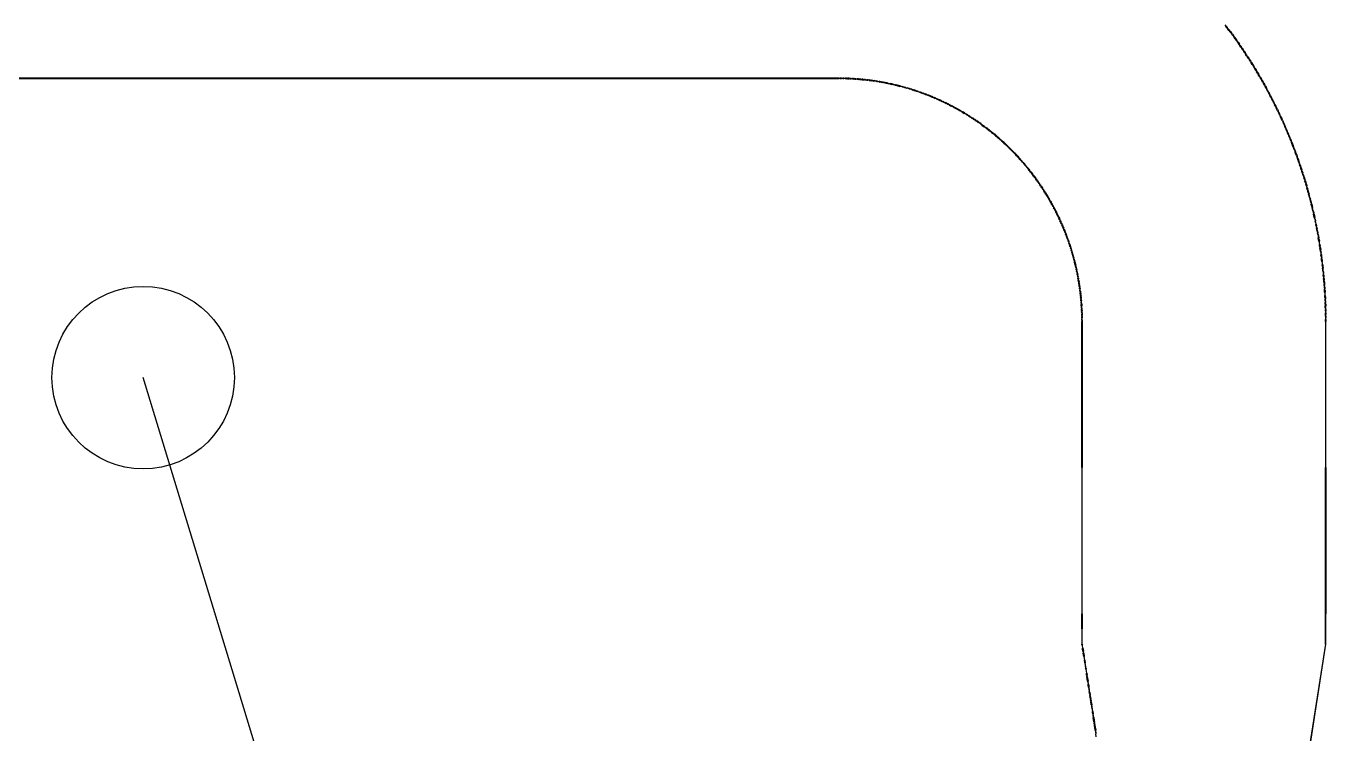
# Model space of a CAD drawing. Header units: metres. Extents: x 0.2 to 42.3, y 0.9 to 39.
# Drawn here: x 37.694 to 39.832, y 7.29 to 8.455 of the extents above; entities that cross this region are included whole.
import ezdxf

# ---------------------------------------------------------------- set-up
doc = ezdxf.new("R2010")
doc.units = ezdxf.units.M
for name, color, linetype in [('BSA_BRANCH_AXIS', 5, 'Continuous'), ('BSA_MATERIAL_SECTION', 7, 'Continuous'), ('BSA_TERMINAL_CENTRE', 3, 'Continuous')]:
    doc.layers.add(name, color=color, linetype=linetype)

msp = doc.modelspace()

# ---------------------------------------------------------------- linework, layer by layer
at = {"layer": 'BSA_BRANCH_AXIS'}
msp.add_lwpolyline([(39.0498, 5.2926), (38.8998, 5.2926, -0.330046), (38.6082, 5.5086), (37.9759, 7.5848), (37.8871, 7.8764)], format="xyb", dxfattribs=at)
at = {"layer": 'BSA_MATERIAL_SECTION'}
for p, q in [((39.666, 8.4563), (39.6677, 8.454)), ((39.6694, 8.4518), (39.6677, 8.454)), ((39.6684, 8.4545), (39.6701, 8.4523)), ((39.6694, 8.4518), (39.6711, 8.4496)), ((39.6718, 8.45), (39.6701, 8.4523)), ((39.6728, 8.4473), (39.6711, 8.4496)), ((39.6718, 8.45), (39.6735, 8.4478)), ((39.6728, 8.4473), (39.6745, 8.445)), ((39.6752, 8.4455), (39.6735, 8.4478)), ((39.6752, 8.4455), (39.6768, 8.4432)), ((39.6762, 8.4428), (39.6745, 8.445)), ((39.6762, 8.4428), (39.6778, 8.4405)), ((39.6785, 8.441), (39.6768, 8.4432)), ((39.6795, 8.4382), (39.6778, 8.4405)), ((39.6785, 8.441), (39.6802, 8.4387)), ((39.6795, 8.4382), (39.6812, 8.4359)), ((39.6818, 8.4364), (39.6802, 8.4387)), ((39.6828, 8.4336), (39.6812, 8.4359)), ((39.6818, 8.4364), (39.6834, 8.4341)), ((39.6828, 8.4336), (39.6844, 8.4313)), ((39.6834, 8.4341), (39.6851, 8.4318)), ((39.6861, 8.429), (39.6844, 8.4313)), ((39.6867, 8.4295), (39.6851, 8.4318)), ((39.6877, 8.4267), (39.6861, 8.429)), ((39.6883, 8.4272), (39.6867, 8.4295)), ((39.6877, 8.4267), (39.6893, 8.4244)), ((39.6883, 8.4272), (39.6899, 8.4249)), ((39.6893, 8.4244), (39.6909, 8.4221)), ((39.6915, 8.4226), (39.6899, 8.4249)), ((39.6925, 8.4198), (39.6909, 8.4221)), ((39.6915, 8.4226), (39.6931, 8.4202)), ((39.6925, 8.4198), (39.6941, 8.4175)), ((39.6947, 8.4179), (39.6931, 8.4202)), ((39.6956, 8.4151), (39.6941, 8.4175)), ((39.6947, 8.4179), (39.6963, 8.4156)), ((39.6956, 8.4151), (39.6972, 8.4128)), ((39.6979, 8.4132), (39.6963, 8.4156)), ((39.6988, 8.4104), (39.6972, 8.4128)), ((39.6979, 8.4132), (39.6994, 8.4109)), ((39.6988, 8.4104), (39.7003, 8.4081)), ((39.701, 8.4085), (39.6994, 8.4109)), ((39.7019, 8.4057), (39.7003, 8.4081)), ((39.701, 8.4085), (39.7025, 8.4062)), ((39.7019, 8.4057), (39.7034, 8.4034)), ((39.7041, 8.4038), (39.7025, 8.4062)), ((39.7049, 8.401), (39.7034, 8.4034)), ((39.7041, 8.4038), (39.7056, 8.4014)), ((39.7049, 8.401), (39.7064, 8.3986)), ((39.7071, 8.399), (39.7056, 8.4014)), ((39.7079, 8.3962), (39.7064, 8.3986)), ((39.7071, 8.399), (39.7086, 8.3967)), ((39.7079, 8.3962), (39.7094, 8.3938)), ((39.7101, 8.3943), (39.7086, 8.3967)), ((39.7109, 8.3915), (39.7094, 8.3938)), ((39.7101, 8.3943), (39.7116, 8.3919)), ((39.7109, 8.3915), (39.7124, 8.3891)), ((39.7116, 8.3919), (39.7131, 8.3895)), ((39.7139, 8.3867), (39.7124, 8.3891)), ((39.7146, 8.3871), (39.7131, 8.3895)), ((39.7139, 8.3867), (39.7154, 8.3843)), ((39.716, 8.3847), (39.7146, 8.3871)), ((39.7168, 8.3818), (39.7154, 8.3843)), ((39.716, 8.3847), (39.7175, 8.3823)), ((39.7168, 8.3818), (39.7183, 8.3794)), ((39.719, 8.3798), (39.7175, 8.3823)), ((39.0316, 8.3689), (36.2699, 8.3689)), ((36.2699, 8.3681), (39.0316, 8.3681)), ((39.0316, 8.3689), (39.0336, 8.3689)), ((39.0316, 8.3689), (39.0316, 8.3685)), ((39.0316, 8.3689), (39.0316, 8.3685)), ((39.0316, 8.3681), (39.0316, 8.3685)), ((39.0316, 8.3681), (39.0316, 8.3685)), ((39.0336, 8.3681), (39.0316, 8.3681)), ((39.0356, 8.3689), (39.0336, 8.3689)), ((39.0336, 8.3681), (39.0356, 8.3681)), ((39.0356, 8.3689), (39.0376, 8.3689)), ((39.0376, 8.3681), (39.0356, 8.3681)), ((39.0396, 8.3688), (39.0376, 8.3689)), ((39.0376, 8.3681), (39.0396, 8.368)), ((39.0396, 8.3688), (39.0416, 8.3688)), ((39.0416, 8.368), (39.0396, 8.368)), ((39.0436, 8.3687), (39.0416, 8.3688)), ((39.0416, 8.368), (39.0435, 8.3679)), ((39.0455, 8.3679), (39.0435, 8.3679)), ((39.0436, 8.3687), (39.0455, 8.3687)), ((39.0475, 8.3686), (39.0455, 8.3687)), ((39.0455, 8.3679), (39.0475, 8.3678)), ((39.0475, 8.3686), (39.0495, 8.3685)), ((39.0495, 8.3677), (39.0475, 8.3678)), ((39.0515, 8.3684), (39.0495, 8.3685)), ((39.0495, 8.3677), (39.0515, 8.3676)), ((39.0515, 8.3684), (39.0535, 8.3683)), ((39.0535, 8.3675), (39.0515, 8.3676)), ((39.0555, 8.3682), (39.0535, 8.3683)), ((39.0535, 8.3675), (39.0554, 8.3674)), ((39.0574, 8.3673), (39.0554, 8.3674)), ((39.0555, 8.3682), (39.0575, 8.3681)), ((39.0574, 8.3673), (39.0594, 8.3671)), ((39.0594, 8.3679), (39.0575, 8.3681)), ((39.0594, 8.3679), (39.0614, 8.3678)), ((39.0614, 8.367), (39.0594, 8.3671)), ((39.0634, 8.3676), (39.0614, 8.3678)), ((39.0614, 8.367), (39.0634, 8.3668)), ((39.0634, 8.3676), (39.0654, 8.3675)), ((39.0653, 8.3667), (39.0634, 8.3668)), ((39.0653, 8.3667), (39.0673, 8.3665)), ((39.0674, 8.3673), (39.0654, 8.3675)), ((39.0693, 8.3663), (39.0673, 8.3665)), ((39.0674, 8.3673), (39.0694, 8.3671)), ((39.0693, 8.3663), (39.0713, 8.3661)), ((39.0713, 8.3669), (39.0694, 8.3671)), ((39.0713, 8.3669), (39.0733, 8.3667)), ((39.0713, 8.3661), (39.0732, 8.3659)), ((39.0752, 8.3657), (39.0732, 8.3659)), ((39.0753, 8.3665), (39.0733, 8.3667)), ((39.0772, 8.3655), (39.0752, 8.3657)), ((39.0753, 8.3665), (39.0773, 8.3663)), ((39.0772, 8.3655), (39.0791, 8.3653)), ((39.0792, 8.3661), (39.0773, 8.3663)), ((39.0811, 8.365), (39.0791, 8.3653)), ((39.0792, 8.3661), (39.0812, 8.3658)), ((39.0811, 8.365), (39.0831, 8.3648)), ((39.0832, 8.3656), (39.0812, 8.3658)), ((39.0831, 8.3648), (39.0851, 8.3645)), ((39.0832, 8.3656), (39.0852, 8.3653)), ((39.087, 8.3642), (39.0851, 8.3645)), ((39.0871, 8.365), (39.0852, 8.3653)), ((39.087, 8.3642), (39.089, 8.364)), ((39.0871, 8.365), (39.0891, 8.3648)), ((39.0909, 8.3637), (39.089, 8.364)), ((39.0911, 8.3645), (39.0891, 8.3648)), ((39.0929, 8.3634), (39.0909, 8.3637)), ((39.0911, 8.3645), (39.093, 8.3642)), ((39.0929, 8.3634), (39.0949, 8.3631)), ((39.095, 8.3639), (39.093, 8.3642)), ((39.0968, 8.3627), (39.0949, 8.3631)), ((39.095, 8.3639), (39.097, 8.3635)), ((39.0968, 8.3627), (39.0988, 8.3624)), ((39.0989, 8.3632), (39.097, 8.3635)), ((39.1007, 8.3621), (39.0988, 8.3624)), ((39.1009, 8.3629), (39.0989, 8.3632)), ((39.1007, 8.3621), (39.1027, 8.3617)), ((39.1009, 8.3629), (39.1028, 8.3625)), ((39.1046, 8.3614), (39.1027, 8.3617)), ((39.1028, 8.3625), (39.1048, 8.3622)), ((39.1046, 8.3614), (39.1066, 8.361)), ((39.1067, 8.3618), (39.1048, 8.3622)), ((39.1085, 8.3606), (39.1066, 8.361)), ((39.1067, 8.3618), (39.1087, 8.3614)), ((39.1085, 8.3606), (39.1105, 8.3602)), ((39.1106, 8.361), (39.1087, 8.3614)), ((39.1124, 8.3598), (39.1105, 8.3602)), ((39.1126, 8.3606), (39.1106, 8.361)), ((39.1126, 8.3606), (39.1145, 8.3602)), ((39.1145, 8.3602), (39.1165, 8.3598)), ((39.7197, 8.377), (39.7183, 8.3794)), ((39.719, 8.3798), (39.7204, 8.3774)), ((39.7197, 8.377), (39.7211, 8.3746)), ((39.7204, 8.3774), (39.7218, 8.375)), ((39.7226, 8.3722), (39.7211, 8.3746)), ((39.7233, 8.3726), (39.7218, 8.375)), ((39.7226, 8.3722), (39.724, 8.3697)), ((39.7247, 8.3701), (39.7233, 8.3726)), ((39.7254, 8.3673), (39.724, 8.3697)), ((39.7247, 8.3701), (39.7261, 8.3677)), ((39.7254, 8.3673), (39.7268, 8.3648)), ((39.7275, 8.3652), (39.7261, 8.3677)), ((39.7282, 8.3624), (39.7268, 8.3648)), ((39.7275, 8.3652), (39.7289, 8.3628)), ((39.7282, 8.3624), (39.7296, 8.3599)), ((39.7303, 8.3603), (39.7289, 8.3628)), ((39.7309, 8.3575), (39.7296, 8.3599)), ((39.7303, 8.3603), (39.7316, 8.3579)), ((39.1124, 8.3598), (39.1144, 8.3594)), ((39.1163, 8.359), (39.1144, 8.3594)), ((39.1163, 8.359), (39.1183, 8.3586)), ((39.1184, 8.3594), (39.1165, 8.3598)), ((39.1202, 8.3582), (39.1183, 8.3586)), ((39.1204, 8.3589), (39.1184, 8.3594)), ((39.1202, 8.3582), (39.1221, 8.3577)), ((39.1204, 8.3589), (39.1223, 8.3585)), ((39.1241, 8.3573), (39.1221, 8.3577)), ((39.1223, 8.3585), (39.1242, 8.358)), ((39.1241, 8.3573), (39.126, 8.3568)), ((39.1262, 8.3576), (39.1242, 8.358)), ((39.1279, 8.3563), (39.126, 8.3568)), ((39.1262, 8.3576), (39.1281, 8.3571)), ((39.1279, 8.3563), (39.1298, 8.3558)), ((39.13, 8.3566), (39.1281, 8.3571)), ((39.1298, 8.3558), (39.1318, 8.3553)), ((39.132, 8.3561), (39.13, 8.3566)), ((39.1337, 8.3548), (39.1318, 8.3553)), ((39.132, 8.3561), (39.1339, 8.3556)), ((39.1356, 8.3543), (39.1337, 8.3548)), ((39.1339, 8.3556), (39.1358, 8.3551)), ((39.1356, 8.3543), (39.1375, 8.3538)), ((39.1377, 8.3546), (39.1358, 8.3551)), ((39.1394, 8.3533), (39.1375, 8.3538)), ((39.1377, 8.3546), (39.1396, 8.354)), ((39.1394, 8.3533), (39.1413, 8.3527)), ((39.1415, 8.3535), (39.1396, 8.354)), ((39.1413, 8.3527), (39.1432, 8.3522)), ((39.1415, 8.3535), (39.1435, 8.353)), ((39.1451, 8.3516), (39.1432, 8.3522)), ((39.1454, 8.3524), (39.1435, 8.353)), ((39.147, 8.3511), (39.1451, 8.3516)), ((39.1473, 8.3518), (39.1454, 8.3524)), ((39.147, 8.3511), (39.1489, 8.3505)), ((39.1473, 8.3518), (39.1492, 8.3512)), ((39.1508, 8.3499), (39.1489, 8.3505)), ((39.1511, 8.3507), (39.1492, 8.3512)), ((39.1508, 8.3499), (39.1527, 8.3493)), ((39.1511, 8.3507), (39.153, 8.3501)), ((39.1546, 8.3487), (39.1527, 8.3493)), ((39.153, 8.3501), (39.1549, 8.3494)), ((39.1546, 8.3487), (39.1565, 8.3481)), ((39.1568, 8.3488), (39.1549, 8.3494)), ((39.1584, 8.3474), (39.1565, 8.3481)), ((39.1568, 8.3488), (39.1586, 8.3482)), ((39.1584, 8.3474), (39.1603, 8.3468)), ((39.1605, 8.3476), (39.1586, 8.3482)), ((39.1621, 8.3462), (39.1603, 8.3468)), ((39.1624, 8.3469), (39.1605, 8.3476)), ((39.1621, 8.3462), (39.164, 8.3455)), ((39.1624, 8.3469), (39.1643, 8.3463)), ((39.1659, 8.3448), (39.164, 8.3455)), ((39.1643, 8.3463), (39.1662, 8.3456)), ((39.1659, 8.3448), (39.1678, 8.3442)), ((39.168, 8.3449), (39.1662, 8.3456)), ((39.1696, 8.3435), (39.1678, 8.3442)), ((39.168, 8.3449), (39.1699, 8.3442)), ((39.1696, 8.3435), (39.1715, 8.3428)), ((39.1718, 8.3436), (39.1699, 8.3442)), ((39.1733, 8.3421), (39.1715, 8.3428)), ((39.1718, 8.3436), (39.1736, 8.3429)), ((39.1733, 8.3421), (39.1752, 8.3414)), ((39.1755, 8.3421), (39.1736, 8.3429)), ((39.177, 8.3407), (39.1752, 8.3414)), ((39.1755, 8.3421), (39.1773, 8.3414)), ((39.177, 8.3407), (39.1789, 8.34)), ((39.1792, 8.3407), (39.1773, 8.3414)), ((39.1807, 8.3392), (39.1789, 8.34)), ((39.1792, 8.3407), (39.181, 8.34)), ((39.1807, 8.3392), (39.1826, 8.3385)), ((39.1829, 8.3392), (39.181, 8.34)), ((39.1829, 8.3392), (39.1847, 8.3385)), ((39.7309, 8.3575), (39.7323, 8.355)), ((39.733, 8.3554), (39.7316, 8.3579)), ((39.7337, 8.3525), (39.7323, 8.355)), ((39.733, 8.3554), (39.7344, 8.3529)), ((39.7337, 8.3525), (39.735, 8.3501)), ((39.7357, 8.3504), (39.7344, 8.3529)), ((39.7363, 8.3476), (39.735, 8.3501)), ((39.7357, 8.3504), (39.737, 8.348)), ((39.7363, 8.3476), (39.7377, 8.3451)), ((39.7384, 8.3455), (39.737, 8.348)), ((39.739, 8.3426), (39.7377, 8.3451)), ((39.7384, 8.3455), (39.7397, 8.343)), ((39.739, 8.3426), (39.7403, 8.3401)), ((39.741, 8.3405), (39.7397, 8.343)), ((39.7416, 8.3376), (39.7403, 8.3401)), ((39.741, 8.3405), (39.7423, 8.338)), ((39.1844, 8.3377), (39.1826, 8.3385)), ((39.1844, 8.3377), (39.1862, 8.337)), ((39.1865, 8.3377), (39.1847, 8.3385)), ((39.1881, 8.3362), (39.1862, 8.337)), ((39.1865, 8.3377), (39.1884, 8.3369)), ((39.1881, 8.3362), (39.1899, 8.3354)), ((39.1902, 8.3361), (39.1884, 8.3369)), ((39.1917, 8.3346), (39.1899, 8.3354)), ((39.1902, 8.3361), (39.192, 8.3353)), ((39.1917, 8.3346), (39.1935, 8.3338)), ((39.1938, 8.3345), (39.192, 8.3353)), ((39.1953, 8.333), (39.1935, 8.3338)), ((39.1938, 8.3345), (39.1957, 8.3337)), ((39.1953, 8.333), (39.1971, 8.3322)), ((39.1975, 8.3329), (39.1957, 8.3337)), ((39.1989, 8.3313), (39.1971, 8.3322)), ((39.1993, 8.3321), (39.1975, 8.3329)), ((39.1989, 8.3313), (39.2007, 8.3305)), ((39.1993, 8.3321), (39.2011, 8.3312)), ((39.2025, 8.3297), (39.2007, 8.3305)), ((39.2011, 8.3312), (39.2029, 8.3304)), ((39.2025, 8.3297), (39.2043, 8.3288)), ((39.2047, 8.3295), (39.2029, 8.3304)), ((39.2061, 8.328), (39.2043, 8.3288)), ((39.2047, 8.3295), (39.2065, 8.3287)), ((39.2061, 8.328), (39.2079, 8.3271)), ((39.2083, 8.3278), (39.2065, 8.3287)), ((39.2097, 8.3262), (39.2079, 8.3271)), ((39.2083, 8.3278), (39.21, 8.3269)), ((39.2097, 8.3262), (39.2115, 8.3253)), ((39.2118, 8.326), (39.21, 8.3269)), ((39.2132, 8.3244), (39.2115, 8.3253)), ((39.2136, 8.3251), (39.2118, 8.326)), ((39.2132, 8.3244), (39.215, 8.3235)), ((39.2136, 8.3251), (39.2154, 8.3242)), ((39.215, 8.3235), (39.2167, 8.3226)), ((39.2154, 8.3242), (39.2171, 8.3233)), ((39.2185, 8.3217), (39.2167, 8.3226)), ((39.2189, 8.3224), (39.2171, 8.3233)), ((39.2203, 8.3207), (39.2185, 8.3217)), ((39.2206, 8.3214), (39.2189, 8.3224)), ((39.2203, 8.3207), (39.222, 8.3198)), ((39.2206, 8.3214), (39.2224, 8.3205)), ((39.222, 8.3198), (39.2237, 8.3188)), ((39.2224, 8.3205), (39.2241, 8.3195)), ((39.2255, 8.3179), (39.2237, 8.3188)), ((39.2259, 8.3186), (39.2241, 8.3195)), ((39.2272, 8.3169), (39.2255, 8.3179)), ((39.2276, 8.3176), (39.2259, 8.3186)), ((39.2276, 8.3176), (39.2293, 8.3166)), ((39.7416, 8.3376), (39.7429, 8.3351)), ((39.7423, 8.338), (39.7436, 8.3355)), ((39.7442, 8.3326), (39.7429, 8.3351)), ((39.7449, 8.333), (39.7436, 8.3355)), ((39.7442, 8.3326), (39.7455, 8.3301)), ((39.7462, 8.3304), (39.7449, 8.333)), ((39.7467, 8.3276), (39.7455, 8.3301)), ((39.7462, 8.3304), (39.7474, 8.3279)), ((39.7467, 8.3276), (39.748, 8.325)), ((39.7487, 8.3254), (39.7474, 8.3279)), ((39.7492, 8.3225), (39.748, 8.325)), ((39.7487, 8.3254), (39.75, 8.3229)), ((39.7492, 8.3225), (39.7505, 8.32)), ((39.75, 8.3229), (39.7512, 8.3203)), ((39.7517, 8.3175), (39.7505, 8.32)), ((39.7524, 8.3178), (39.7512, 8.3203)), ((39.7529, 8.3149), (39.7517, 8.3175)), ((39.7524, 8.3178), (39.7536, 8.3153)), ((39.2272, 8.3169), (39.2289, 8.3159)), ((39.2289, 8.3159), (39.2307, 8.3149)), ((39.2311, 8.3156), (39.2293, 8.3166)), ((39.2324, 8.314), (39.2307, 8.3149)), ((39.2311, 8.3156), (39.2328, 8.3147)), ((39.2341, 8.313), (39.2324, 8.314)), ((39.2328, 8.3147), (39.2345, 8.3136)), ((39.2341, 8.313), (39.2358, 8.3119)), ((39.2362, 8.3126), (39.2345, 8.3136)), ((39.2358, 8.3119), (39.2375, 8.3109)), ((39.2379, 8.3116), (39.2362, 8.3126)), ((39.2392, 8.3099), (39.2375, 8.3109)), ((39.2379, 8.3116), (39.2396, 8.3106)), ((39.2409, 8.3089), (39.2392, 8.3099)), ((39.2396, 8.3106), (39.2413, 8.3095)), ((39.2409, 8.3089), (39.2426, 8.3078)), ((39.243, 8.3085), (39.2413, 8.3095)), ((39.2443, 8.3068), (39.2426, 8.3078)), ((39.243, 8.3085), (39.2447, 8.3074)), ((39.2443, 8.3068), (39.2459, 8.3057)), ((39.2464, 8.3064), (39.2447, 8.3074)), ((39.2459, 8.3057), (39.2476, 8.3046)), ((39.248, 8.3053), (39.2464, 8.3064)), ((39.2493, 8.3036), (39.2476, 8.3046)), ((39.248, 8.3053), (39.2497, 8.3042)), ((39.2493, 8.3036), (39.2509, 8.3025)), ((39.2497, 8.3042), (39.2514, 8.3031)), ((39.2526, 8.3014), (39.2509, 8.3025)), ((39.253, 8.302), (39.2514, 8.3031)), ((39.2526, 8.3014), (39.2542, 8.3003)), ((39.253, 8.302), (39.2547, 8.3009)), ((39.2559, 8.2992), (39.2542, 8.3003)), ((39.2563, 8.2998), (39.2547, 8.3009)), ((39.2559, 8.2992), (39.2575, 8.298)), ((39.2563, 8.2998), (39.258, 8.2987)), ((39.2592, 8.2969), (39.2575, 8.298)), ((39.2596, 8.2976), (39.258, 8.2987)), ((39.2592, 8.2969), (39.2608, 8.2958)), ((39.2612, 8.2964), (39.2596, 8.2976)), ((39.2624, 8.2946), (39.2608, 8.2958)), ((39.2612, 8.2964), (39.2629, 8.2953)), ((39.7529, 8.3149), (39.7541, 8.3124)), ((39.7549, 8.3127), (39.7536, 8.3153)), ((39.7541, 8.3124), (39.7553, 8.3098)), ((39.7549, 8.3127), (39.7561, 8.3102)), ((39.7565, 8.3073), (39.7553, 8.3098)), ((39.7573, 8.3076), (39.7561, 8.3102)), ((39.7565, 8.3073), (39.7577, 8.3047)), ((39.7585, 8.3051), (39.7573, 8.3076)), ((39.7589, 8.3022), (39.7577, 8.3047)), ((39.7585, 8.3051), (39.7596, 8.3025)), ((39.7601, 8.2996), (39.7589, 8.3022)), ((39.7608, 8.2999), (39.7596, 8.3025)), ((39.7601, 8.2996), (39.7612, 8.297)), ((39.7608, 8.2999), (39.762, 8.2974)), ((39.7612, 8.297), (39.7624, 8.2945)), ((39.7631, 8.2948), (39.762, 8.2974)), ((39.264, 8.2935), (39.2624, 8.2946)), ((39.2645, 8.2941), (39.2629, 8.2953)), ((39.264, 8.2935), (39.2656, 8.2923)), ((39.2645, 8.2941), (39.2661, 8.293)), ((39.2672, 8.2912), (39.2656, 8.2923)), ((39.2661, 8.293), (39.2677, 8.2918)), ((39.2672, 8.2912), (39.2688, 8.29)), ((39.2693, 8.2906), (39.2677, 8.2918)), ((39.2688, 8.29), (39.2704, 8.2888)), ((39.2709, 8.2894), (39.2693, 8.2906)), ((39.272, 8.2876), (39.2704, 8.2888)), ((39.2709, 8.2894), (39.2725, 8.2883)), ((39.2736, 8.2864), (39.272, 8.2876)), ((39.2725, 8.2883), (39.2741, 8.287)), ((39.2736, 8.2864), (39.2752, 8.2852)), ((39.2757, 8.2858), (39.2741, 8.287)), ((39.2767, 8.284), (39.2752, 8.2852)), ((39.2757, 8.2858), (39.2772, 8.2846)), ((39.2767, 8.284), (39.2783, 8.2828)), ((39.2788, 8.2834), (39.2772, 8.2846)), ((39.2783, 8.2828), (39.2799, 8.2815)), ((39.2788, 8.2834), (39.2804, 8.2822)), ((39.2814, 8.2803), (39.2799, 8.2815)), ((39.2819, 8.2809), (39.2804, 8.2822)), ((39.283, 8.2791), (39.2814, 8.2803)), ((39.2819, 8.2809), (39.2835, 8.2797)), ((39.283, 8.2791), (39.2845, 8.2778)), ((39.285, 8.2784), (39.2835, 8.2797)), ((39.286, 8.2765), (39.2845, 8.2778)), ((39.285, 8.2784), (39.2865, 8.2772)), ((39.286, 8.2765), (39.2876, 8.2753)), ((39.2881, 8.2759), (39.2865, 8.2772)), ((39.2891, 8.274), (39.2876, 8.2753)), ((39.2881, 8.2759), (39.2896, 8.2746)), ((39.2911, 8.2733), (39.2896, 8.2746)), ((39.7635, 8.2919), (39.7624, 8.2945)), ((39.7631, 8.2948), (39.7643, 8.2922)), ((39.7635, 8.2919), (39.7647, 8.2893)), ((39.7643, 8.2922), (39.7654, 8.2896)), ((39.7658, 8.2867), (39.7647, 8.2893)), ((39.7665, 8.287), (39.7654, 8.2896)), ((39.7658, 8.2867), (39.7669, 8.2841)), ((39.7676, 8.2845), (39.7665, 8.287)), ((39.768, 8.2815), (39.7669, 8.2841)), ((39.7676, 8.2845), (39.7687, 8.2819)), ((39.768, 8.2815), (39.7691, 8.279)), ((39.7698, 8.2793), (39.7687, 8.2819)), ((39.7702, 8.2764), (39.7691, 8.279)), ((39.7698, 8.2793), (39.7709, 8.2767)), ((39.7702, 8.2764), (39.7713, 8.2737)), ((39.772, 8.2741), (39.7709, 8.2767)), ((39.2891, 8.274), (39.2906, 8.2727)), ((39.2921, 8.2714), (39.2906, 8.2727)), ((39.2911, 8.2733), (39.2926, 8.272)), ((39.2921, 8.2714), (39.2936, 8.2701)), ((39.2941, 8.2707), (39.2926, 8.272)), ((39.2936, 8.2701), (39.2951, 8.2688)), ((39.2941, 8.2707), (39.2956, 8.2694)), ((39.2966, 8.2675), (39.2951, 8.2688)), ((39.2971, 8.2681), (39.2956, 8.2694)), ((39.2981, 8.2662), (39.2966, 8.2675)), ((39.2971, 8.2681), (39.2986, 8.2668)), ((39.2981, 8.2662), (39.2995, 8.2649)), ((39.3001, 8.2655), (39.2986, 8.2668)), ((39.301, 8.2635), (39.2995, 8.2649)), ((39.3001, 8.2655), (39.3015, 8.2641)), ((39.301, 8.2635), (39.3025, 8.2622)), ((39.303, 8.2628), (39.3015, 8.2641)), ((39.3039, 8.2608), (39.3025, 8.2622)), ((39.303, 8.2628), (39.3045, 8.2614)), ((39.3039, 8.2608), (39.3054, 8.2595)), ((39.3059, 8.2601), (39.3045, 8.2614)), ((39.3068, 8.2581), (39.3054, 8.2595)), ((39.3059, 8.2601), (39.3074, 8.2587)), ((39.3068, 8.2581), (39.3082, 8.2567)), ((39.3088, 8.2573), (39.3074, 8.2587)), ((39.3082, 8.2567), (39.3097, 8.2554)), ((39.3088, 8.2573), (39.3102, 8.2559)), ((39.3111, 8.254), (39.3097, 8.2554)), ((39.3117, 8.2545), (39.3102, 8.2559)), ((39.3125, 8.2526), (39.3111, 8.254)), ((39.3117, 8.2545), (39.3131, 8.2531)), ((39.3145, 8.2517), (39.3131, 8.2531)), ((39.7723, 8.2711), (39.7713, 8.2737)), ((39.772, 8.2741), (39.7731, 8.2714)), ((39.7723, 8.2711), (39.7734, 8.2685)), ((39.7741, 8.2688), (39.7731, 8.2714)), ((39.7745, 8.2659), (39.7734, 8.2685)), ((39.7741, 8.2688), (39.7752, 8.2662)), ((39.7745, 8.2659), (39.7755, 8.2633)), ((39.7762, 8.2636), (39.7752, 8.2662)), ((39.7765, 8.2607), (39.7755, 8.2633)), ((39.7762, 8.2636), (39.7773, 8.261)), ((39.7765, 8.2607), (39.7775, 8.2581)), ((39.7773, 8.261), (39.7783, 8.2583)), ((39.7786, 8.2554), (39.7775, 8.2581)), ((39.7793, 8.2557), (39.7783, 8.2583)), ((39.7786, 8.2554), (39.7796, 8.2528)), ((39.7803, 8.2531), (39.7793, 8.2557)), ((39.7803, 8.2531), (39.7813, 8.2504)), ((39.3125, 8.2526), (39.3139, 8.2512)), ((39.3139, 8.2512), (39.3153, 8.2498)), ((39.3145, 8.2517), (39.3159, 8.2503)), ((39.3167, 8.2484), (39.3153, 8.2498)), ((39.3173, 8.2489), (39.3159, 8.2503)), ((39.3181, 8.2469), (39.3167, 8.2484)), ((39.3173, 8.2489), (39.3187, 8.2475)), ((39.3181, 8.2469), (39.3195, 8.2455)), ((39.32, 8.2461), (39.3187, 8.2475)), ((39.3208, 8.2441), (39.3195, 8.2455)), ((39.32, 8.2461), (39.3214, 8.2446)), ((39.3208, 8.2441), (39.3222, 8.2426)), ((39.3228, 8.2432), (39.3214, 8.2446)), ((39.3236, 8.2412), (39.3222, 8.2426)), ((39.3228, 8.2432), (39.3241, 8.2417)), ((39.3236, 8.2412), (39.3249, 8.2397)), ((39.3255, 8.2403), (39.3241, 8.2417)), ((39.3262, 8.2383), (39.3249, 8.2397)), ((39.3255, 8.2403), (39.3268, 8.2388)), ((39.3262, 8.2383), (39.3276, 8.2368)), ((39.3282, 8.2373), (39.3268, 8.2388)), ((39.3289, 8.2353), (39.3276, 8.2368)), ((39.3282, 8.2373), (39.3295, 8.2359)), ((39.3289, 8.2353), (39.3302, 8.2339)), ((39.3308, 8.2344), (39.3295, 8.2359)), ((39.3315, 8.2324), (39.3302, 8.2339)), ((39.3308, 8.2344), (39.3321, 8.2329)), ((39.3315, 8.2324), (39.3329, 8.2309)), ((39.3335, 8.2314), (39.3321, 8.2329)), ((39.7806, 8.2502), (39.7796, 8.2528)), ((39.7806, 8.2502), (39.7815, 8.2475)), ((39.7813, 8.2504), (39.7823, 8.2478)), ((39.7825, 8.2449), (39.7815, 8.2475)), ((39.7833, 8.2452), (39.7823, 8.2478)), ((39.7835, 8.2422), (39.7825, 8.2449)), ((39.7842, 8.2425), (39.7833, 8.2452)), ((39.7835, 8.2422), (39.7845, 8.2396)), ((39.7842, 8.2425), (39.7852, 8.2398)), ((39.7845, 8.2396), (39.7854, 8.2369)), ((39.7862, 8.2372), (39.7852, 8.2398)), ((39.7863, 8.2343), (39.7854, 8.2369)), ((39.7862, 8.2372), (39.7871, 8.2345)), ((39.7863, 8.2343), (39.7873, 8.2316)), ((39.7871, 8.2345), (39.788, 8.2319)), ((39.7882, 8.2289), (39.7873, 8.2316)), ((39.7889, 8.2292), (39.788, 8.2319)), ((39.3342, 8.2294), (39.3329, 8.2309)), ((39.3335, 8.2314), (39.3348, 8.2299)), ((39.3342, 8.2294), (39.3354, 8.2279)), ((39.3361, 8.2284), (39.3348, 8.2299)), ((39.3354, 8.2279), (39.3367, 8.2263)), ((39.3361, 8.2284), (39.3373, 8.2269)), ((39.338, 8.2248), (39.3367, 8.2263)), ((39.3386, 8.2253), (39.3373, 8.2269)), ((39.3393, 8.2233), (39.338, 8.2248)), ((39.3399, 8.2238), (39.3386, 8.2253)), ((39.3393, 8.2233), (39.3405, 8.2218)), ((39.3399, 8.2238), (39.3412, 8.2223)), ((39.3418, 8.2202), (39.3405, 8.2218)), ((39.3412, 8.2223), (39.3424, 8.2207)), ((39.3418, 8.2202), (39.343, 8.2187)), ((39.3437, 8.2192), (39.3424, 8.2207)), ((39.3443, 8.2171), (39.343, 8.2187)), ((39.3437, 8.2192), (39.3449, 8.2176)), ((39.3443, 8.2171), (39.3455, 8.2156)), ((39.3461, 8.2161), (39.3449, 8.2176)), ((39.3467, 8.214), (39.3455, 8.2156)), ((39.3461, 8.2161), (39.3474, 8.2145)), ((39.3467, 8.214), (39.3479, 8.2124)), ((39.3486, 8.2129), (39.3474, 8.2145)), ((39.3491, 8.2109), (39.3479, 8.2124)), ((39.3486, 8.2129), (39.3498, 8.2114)), ((39.3491, 8.2109), (39.3503, 8.2093)), ((39.351, 8.2098), (39.3498, 8.2114)), ((39.7882, 8.2289), (39.7891, 8.2263)), ((39.7899, 8.2265), (39.7889, 8.2292)), ((39.79, 8.2236), (39.7891, 8.2263)), ((39.7899, 8.2265), (39.7908, 8.2239)), ((39.79, 8.2236), (39.7909, 8.2209)), ((39.7917, 8.2212), (39.7908, 8.2239)), ((39.7918, 8.2183), (39.7909, 8.2209)), ((39.7917, 8.2212), (39.7925, 8.2185)), ((39.7918, 8.2183), (39.7926, 8.2156)), ((39.7934, 8.2158), (39.7925, 8.2185)), ((39.7935, 8.2129), (39.7926, 8.2156)), ((39.7934, 8.2158), (39.7943, 8.2131)), ((39.7935, 8.2129), (39.7944, 8.2102)), ((39.7951, 8.2105), (39.7943, 8.2131)), ((39.7951, 8.2105), (39.796, 8.2078)), ((39.3515, 8.2077), (39.3503, 8.2093)), ((39.351, 8.2098), (39.3522, 8.2082)), ((39.3515, 8.2077), (39.3527, 8.2061)), ((39.3534, 8.2066), (39.3522, 8.2082)), ((39.3539, 8.2045), (39.3527, 8.2061)), ((39.3534, 8.2066), (39.3545, 8.205)), ((39.3539, 8.2045), (39.3551, 8.2029)), ((39.3557, 8.2034), (39.3545, 8.205)), ((39.3562, 8.2013), (39.3551, 8.2029)), ((39.3557, 8.2034), (39.3569, 8.2018)), ((39.3562, 8.2013), (39.3574, 8.1997)), ((39.358, 8.2001), (39.3569, 8.2018)), ((39.3585, 8.1981), (39.3574, 8.1997)), ((39.358, 8.2001), (39.3592, 8.1985)), ((39.3585, 8.1981), (39.3596, 8.1964)), ((39.3603, 8.1969), (39.3592, 8.1985)), ((39.3608, 8.1948), (39.3596, 8.1964)), ((39.3603, 8.1969), (39.3614, 8.1952)), ((39.3608, 8.1948), (39.3619, 8.1932)), ((39.3626, 8.1936), (39.3614, 8.1952)), ((39.363, 8.1915), (39.3619, 8.1932)), ((39.3626, 8.1936), (39.3637, 8.192)), ((39.363, 8.1915), (39.3641, 8.1899)), ((39.3648, 8.1903), (39.3637, 8.192)), ((39.3652, 8.1882), (39.3641, 8.1899)), ((39.3648, 8.1903), (39.3659, 8.1886)), ((39.7952, 8.2075), (39.7944, 8.2102)), ((39.7952, 8.2075), (39.796, 8.2048)), ((39.7968, 8.2051), (39.796, 8.2078)), ((39.7969, 8.2021), (39.796, 8.2048)), ((39.7968, 8.2051), (39.7976, 8.2024)), ((39.7969, 8.2021), (39.7977, 8.1994)), ((39.7985, 8.1997), (39.7976, 8.2024)), ((39.7985, 8.1967), (39.7977, 8.1994)), ((39.7985, 8.1997), (39.7993, 8.197)), ((39.7985, 8.1967), (39.7993, 8.194)), ((39.8001, 8.1943), (39.7993, 8.197)), ((39.8001, 8.1913), (39.7993, 8.194)), ((39.8001, 8.1943), (39.8009, 8.1916)), ((39.8001, 8.1913), (39.8009, 8.1886)), ((39.8016, 8.1889), (39.8009, 8.1916)), ((39.8016, 8.1889), (39.8024, 8.1861)), ((39.3652, 8.1882), (39.3663, 8.1865)), ((39.367, 8.187), (39.3659, 8.1886)), ((39.3674, 8.1849), (39.3663, 8.1865)), ((39.367, 8.187), (39.368, 8.1853)), ((39.3674, 8.1849), (39.3684, 8.1832)), ((39.3691, 8.1836), (39.368, 8.1853)), ((39.3695, 8.1815), (39.3684, 8.1832)), ((39.3691, 8.1836), (39.3702, 8.182)), ((39.3695, 8.1815), (39.3705, 8.1799)), ((39.3712, 8.1803), (39.3702, 8.182)), ((39.3716, 8.1782), (39.3705, 8.1799)), ((39.3712, 8.1803), (39.3723, 8.1786)), ((39.3716, 8.1782), (39.3726, 8.1765)), ((39.3733, 8.1769), (39.3723, 8.1786)), ((39.3737, 8.1748), (39.3726, 8.1765)), ((39.3733, 8.1769), (39.3743, 8.1752)), ((39.3737, 8.1748), (39.3747, 8.1731)), ((39.3754, 8.1735), (39.3743, 8.1752)), ((39.3757, 8.1714), (39.3747, 8.1731)), ((39.3764, 8.1718), (39.3754, 8.1735)), ((39.3757, 8.1714), (39.3767, 8.1697)), ((39.3764, 8.1718), (39.3774, 8.1701)), ((39.3777, 8.1679), (39.3767, 8.1697)), ((39.3774, 8.1701), (39.3784, 8.1683)), ((39.3777, 8.1679), (39.3787, 8.1662)), ((39.3794, 8.1666), (39.3784, 8.1683)), ((39.8016, 8.1859), (39.8009, 8.1886)), ((39.8016, 8.1859), (39.8024, 8.1832)), ((39.8032, 8.1834), (39.8024, 8.1861)), ((39.8031, 8.1805), (39.8024, 8.1832)), ((39.8031, 8.1805), (39.8039, 8.1778)), ((39.8032, 8.1834), (39.8039, 8.1807)), ((39.8039, 8.1807), (39.8047, 8.178)), ((39.8046, 8.1751), (39.8039, 8.1778)), ((39.8053, 8.1723), (39.8046, 8.1751)), ((39.8054, 8.1753), (39.8047, 8.178)), ((39.8053, 8.1723), (39.806, 8.1696)), ((39.8061, 8.1725), (39.8054, 8.1753)), ((39.806, 8.1696), (39.8067, 8.1669)), ((39.8061, 8.1725), (39.8068, 8.1698)), ((39.8075, 8.1671), (39.8068, 8.1698)), ((39.3796, 8.1645), (39.3787, 8.1662)), ((39.3794, 8.1666), (39.3803, 8.1649)), ((39.3796, 8.1645), (39.3806, 8.1628)), ((39.3813, 8.1631), (39.3803, 8.1649)), ((39.3816, 8.161), (39.3806, 8.1628)), ((39.3813, 8.1631), (39.3823, 8.1614)), ((39.3816, 8.161), (39.3825, 8.1593)), ((39.3832, 8.1597), (39.3823, 8.1614)), ((39.3835, 8.1575), (39.3825, 8.1593)), ((39.3832, 8.1597), (39.3842, 8.1579)), ((39.3835, 8.1575), (39.3844, 8.1558)), ((39.3851, 8.1561), (39.3842, 8.1579)), ((39.3853, 8.154), (39.3844, 8.1558)), ((39.3851, 8.1561), (39.386, 8.1544)), ((39.3853, 8.154), (39.3862, 8.1523)), ((39.3869, 8.1526), (39.386, 8.1544)), ((39.3871, 8.1505), (39.3862, 8.1523)), ((39.3869, 8.1526), (39.3879, 8.1509)), ((39.3871, 8.1505), (39.388, 8.1487)), ((39.3888, 8.1491), (39.3879, 8.1509)), ((39.3889, 8.1469), (39.388, 8.1487)), ((39.3888, 8.1491), (39.3896, 8.1473)), ((39.3889, 8.1469), (39.3898, 8.1452)), ((39.3905, 8.1455), (39.3896, 8.1473)), ((39.8074, 8.1641), (39.8067, 8.1669)), ((39.8074, 8.1641), (39.8081, 8.1614)), ((39.8075, 8.1671), (39.8082, 8.1643)), ((39.8088, 8.1587), (39.8081, 8.1614)), ((39.8089, 8.1616), (39.8082, 8.1643)), ((39.8088, 8.1587), (39.8095, 8.1559)), ((39.8089, 8.1616), (39.8096, 8.1589)), ((39.8101, 8.1532), (39.8095, 8.1559)), ((39.8096, 8.1589), (39.8102, 8.1561)), ((39.8108, 8.1505), (39.8101, 8.1532)), ((39.8109, 8.1534), (39.8102, 8.1561)), ((39.8108, 8.1505), (39.8114, 8.1477)), ((39.8115, 8.1506), (39.8109, 8.1534)), ((39.8114, 8.1477), (39.812, 8.145)), ((39.8115, 8.1506), (39.8122, 8.1479)), ((39.8128, 8.1451), (39.8122, 8.1479)), ((39.3907, 8.1434), (39.3898, 8.1452)), ((39.3905, 8.1455), (39.3914, 8.1437)), ((39.3907, 8.1434), (39.3915, 8.1416)), ((39.3923, 8.1419), (39.3914, 8.1437)), ((39.3924, 8.1398), (39.3915, 8.1416)), ((39.3931, 8.1402), (39.3923, 8.1419)), ((39.3924, 8.1398), (39.3932, 8.138)), ((39.3931, 8.1402), (39.394, 8.1384)), ((39.3941, 8.1362), (39.3932, 8.138)), ((39.394, 8.1384), (39.3948, 8.1365)), ((39.3941, 8.1362), (39.3949, 8.1344)), ((39.3956, 8.1347), (39.3948, 8.1365)), ((39.3957, 8.1326), (39.3949, 8.1344)), ((39.3956, 8.1347), (39.3965, 8.1329)), ((39.3957, 8.1326), (39.3965, 8.1308)), ((39.3973, 8.1311), (39.3965, 8.1329)), ((39.3973, 8.129), (39.3965, 8.1308)), ((39.3973, 8.1311), (39.3981, 8.1293)), ((39.3973, 8.129), (39.3981, 8.1272)), ((39.3989, 8.1275), (39.3981, 8.1293)), ((39.3989, 8.1253), (39.3981, 8.1272)), ((39.3989, 8.1275), (39.3996, 8.1256)), ((39.3989, 8.1253), (39.3997, 8.1235)), ((39.4004, 8.1238), (39.3996, 8.1256)), ((39.8126, 8.1422), (39.812, 8.145)), ((39.8132, 8.1395), (39.8126, 8.1422)), ((39.8128, 8.1451), (39.8134, 8.1424)), ((39.8132, 8.1395), (39.8138, 8.1367)), ((39.8134, 8.1424), (39.814, 8.1396)), ((39.8138, 8.1367), (39.8144, 8.1339)), ((39.8146, 8.1369), (39.814, 8.1396)), ((39.815, 8.1312), (39.8144, 8.1339)), ((39.8146, 8.1369), (39.8152, 8.1341)), ((39.815, 8.1312), (39.8156, 8.1284)), ((39.8158, 8.1314), (39.8152, 8.1341)), ((39.8161, 8.1257), (39.8156, 8.1284)), ((39.8163, 8.1286), (39.8158, 8.1314)), ((39.8161, 8.1257), (39.8167, 8.1229)), ((39.8163, 8.1286), (39.8169, 8.1258)), ((39.8175, 8.1231), (39.8169, 8.1258)), ((39.4004, 8.1217), (39.3997, 8.1235)), ((39.4004, 8.1238), (39.4012, 8.122)), ((39.4004, 8.1217), (39.4012, 8.1198)), ((39.4019, 8.1201), (39.4012, 8.122)), ((39.4019, 8.118), (39.4012, 8.1198)), ((39.4019, 8.1201), (39.4027, 8.1183)), ((39.4019, 8.118), (39.4027, 8.1162)), ((39.4034, 8.1165), (39.4027, 8.1183)), ((39.4034, 8.1143), (39.4027, 8.1162)), ((39.4034, 8.1165), (39.4042, 8.1146)), ((39.4034, 8.1143), (39.4041, 8.1125)), ((39.4048, 8.1106), (39.4041, 8.1125)), ((39.4049, 8.1127), (39.4042, 8.1146)), ((39.4048, 8.1106), (39.4055, 8.1088)), ((39.4049, 8.1127), (39.4056, 8.1109)), ((39.4062, 8.1069), (39.4055, 8.1088)), ((39.4063, 8.109), (39.4056, 8.1109)), ((39.4062, 8.1069), (39.4069, 8.105)), ((39.4063, 8.109), (39.407, 8.1072)), ((39.4076, 8.1032), (39.4069, 8.105)), ((39.4077, 8.1053), (39.407, 8.1072)), ((39.4083, 8.1034), (39.4077, 8.1053)), ((39.4083, 8.1034), (39.409, 8.1016)), ((39.8172, 8.1201), (39.8167, 8.1229)), ((39.8177, 8.1174), (39.8172, 8.1201)), ((39.8175, 8.1231), (39.818, 8.1203)), ((39.8177, 8.1174), (39.8183, 8.1146)), ((39.8185, 8.1175), (39.818, 8.1203)), ((39.8188, 8.1118), (39.8183, 8.1146)), ((39.8185, 8.1175), (39.819, 8.1147)), ((39.8188, 8.1118), (39.8193, 8.1091)), ((39.8195, 8.112), (39.819, 8.1147)), ((39.8193, 8.1091), (39.8197, 8.1063)), ((39.8195, 8.112), (39.82, 8.1092)), ((39.8202, 8.1035), (39.8197, 8.1063)), ((39.82, 8.1092), (39.8205, 8.1064)), ((39.8207, 8.1007), (39.8202, 8.1035)), ((39.821, 8.1036), (39.8205, 8.1064)), ((39.821, 8.1036), (39.8215, 8.1009)), ((39.4076, 8.1032), (39.4082, 8.1013)), ((39.4089, 8.0994), (39.4082, 8.1013)), ((39.4089, 8.0994), (39.4095, 8.0975)), ((39.409, 8.1016), (39.4096, 8.0997)), ((39.4102, 8.0957), (39.4095, 8.0975)), ((39.4103, 8.0978), (39.4096, 8.0997)), ((39.4102, 8.0957), (39.4108, 8.0938)), ((39.4109, 8.0959), (39.4103, 8.0978)), ((39.4114, 8.0919), (39.4108, 8.0938)), ((39.4109, 8.0959), (39.4116, 8.094)), ((39.4114, 8.0919), (39.412, 8.09)), ((39.4116, 8.094), (39.4122, 8.0921)), ((39.4126, 8.0881), (39.412, 8.09)), ((39.4128, 8.0902), (39.4122, 8.0921)), ((39.4126, 8.0881), (39.4132, 8.0862)), ((39.4128, 8.0902), (39.4134, 8.0883)), ((39.4138, 8.0843), (39.4132, 8.0862)), ((39.414, 8.0864), (39.4134, 8.0883)), ((39.4138, 8.0843), (39.4144, 8.0824)), ((39.414, 8.0864), (39.4145, 8.0845)), ((39.4149, 8.0805), (39.4144, 8.0824)), ((39.4151, 8.0826), (39.4145, 8.0845)), ((39.4151, 8.0826), (39.4157, 8.0807)), ((39.8207, 8.1007), (39.8212, 8.0979)), ((39.8212, 8.0979), (39.8216, 8.0952)), ((39.8219, 8.0981), (39.8215, 8.1009)), ((39.822, 8.0924), (39.8216, 8.0952)), ((39.8224, 8.0953), (39.8219, 8.0981)), ((39.822, 8.0924), (39.8225, 8.0896)), ((39.8224, 8.0953), (39.8228, 8.0925)), ((39.8229, 8.0868), (39.8225, 8.0896)), ((39.8233, 8.0897), (39.8228, 8.0925)), ((39.8233, 8.084), (39.8229, 8.0868)), ((39.8233, 8.0897), (39.8237, 8.0869)), ((39.8233, 8.084), (39.8237, 8.0812)), ((39.8241, 8.0841), (39.8237, 8.0869)), ((39.8241, 8.0841), (39.8245, 8.0813)), ((39.4149, 8.0805), (39.4155, 8.0786)), ((39.416, 8.0767), (39.4155, 8.0786)), ((39.4162, 8.0788), (39.4157, 8.0807)), ((39.416, 8.0767), (39.4165, 8.0748)), ((39.4162, 8.0788), (39.4168, 8.0769)), ((39.4171, 8.0729), (39.4165, 8.0748)), ((39.4173, 8.075), (39.4168, 8.0769)), ((39.4171, 8.0729), (39.4176, 8.0709)), ((39.4173, 8.075), (39.4178, 8.0731)), ((39.4181, 8.069), (39.4176, 8.0709)), ((39.4183, 8.0712), (39.4178, 8.0731)), ((39.4181, 8.069), (39.4186, 8.0671)), ((39.4183, 8.0712), (39.4188, 8.0692)), ((39.419, 8.0652), (39.4186, 8.0671)), ((39.4193, 8.0673), (39.4188, 8.0692)), ((39.419, 8.0652), (39.4195, 8.0633)), ((39.4193, 8.0673), (39.4198, 8.0654)), ((39.42, 8.0613), (39.4195, 8.0633)), ((39.4203, 8.0634), (39.4198, 8.0654)), ((39.42, 8.0613), (39.4204, 8.0594)), ((39.4203, 8.0634), (39.4208, 8.0615)), ((39.4212, 8.0596), (39.4208, 8.0615)), ((39.8237, 8.0812), (39.8241, 8.0784)), ((39.8245, 8.0757), (39.8241, 8.0784)), ((39.8249, 8.0786), (39.8245, 8.0813)), ((39.8245, 8.0757), (39.8248, 8.0729)), ((39.8252, 8.0701), (39.8248, 8.0729)), ((39.8249, 8.0786), (39.8253, 8.0758)), ((39.8256, 8.0673), (39.8252, 8.0701)), ((39.8253, 8.0758), (39.8256, 8.073)), ((39.826, 8.0702), (39.8256, 8.073)), ((39.8256, 8.0673), (39.8259, 8.0645)), ((39.8259, 8.0645), (39.8262, 8.0617)), ((39.826, 8.0702), (39.8264, 8.0674)), ((39.8266, 8.0589), (39.8262, 8.0617)), ((39.8267, 8.0646), (39.8264, 8.0674)), ((39.827, 8.0618), (39.8267, 8.0646)), ((39.827, 8.0618), (39.8274, 8.059)), ((39.4209, 8.0575), (39.4204, 8.0594)), ((39.4209, 8.0575), (39.4213, 8.0555)), ((39.4212, 8.0596), (39.4217, 8.0576)), ((39.4217, 8.0536), (39.4213, 8.0555)), ((39.4221, 8.0557), (39.4217, 8.0576)), ((39.4217, 8.0536), (39.4222, 8.0516)), ((39.4221, 8.0557), (39.4225, 8.0538)), ((39.4226, 8.0497), (39.4222, 8.0516)), ((39.4229, 8.0518), (39.4225, 8.0538)), ((39.4226, 8.0497), (39.423, 8.0478)), ((39.4229, 8.0518), (39.4234, 8.0499)), ((39.4234, 8.0458), (39.423, 8.0478)), ((39.4238, 8.0479), (39.4234, 8.0499)), ((39.4234, 8.0458), (39.4237, 8.0439)), ((39.4241, 8.0419), (39.4237, 8.0439)), ((39.4238, 8.0479), (39.4241, 8.046)), ((39.4245, 8.044), (39.4241, 8.046)), ((39.4241, 8.0419), (39.4245, 8.04)), ((39.4245, 8.044), (39.4249, 8.0421)), ((39.4248, 8.038), (39.4245, 8.04)), ((39.4252, 8.0401), (39.4249, 8.0421)), ((39.4252, 8.0401), (39.4256, 8.0381)), ((39.8266, 8.0589), (39.8269, 8.0561)), ((39.8272, 8.0533), (39.8269, 8.0561)), ((39.8275, 8.0505), (39.8272, 8.0533)), ((39.8274, 8.059), (39.8277, 8.0562)), ((39.8275, 8.0505), (39.8277, 8.0477)), ((39.828, 8.0534), (39.8277, 8.0562)), ((39.8277, 8.0477), (39.828, 8.0449)), ((39.8283, 8.0506), (39.828, 8.0534)), ((39.8283, 8.0421), (39.828, 8.0449)), ((39.8283, 8.0506), (39.8285, 8.0477)), ((39.8283, 8.0421), (39.8285, 8.0393)), ((39.8288, 8.0449), (39.8285, 8.0477)), ((39.8288, 8.0364), (39.8285, 8.0393)), ((39.8288, 8.0449), (39.8291, 8.0421)), ((39.8293, 8.0393), (39.8291, 8.0421)), ((39.8293, 8.0393), (39.8296, 8.0365)), ((39.4248, 8.038), (39.4251, 8.0361)), ((39.4255, 8.0341), (39.4251, 8.0361)), ((39.4255, 8.0341), (39.4258, 8.0321)), ((39.4259, 8.0362), (39.4256, 8.0381)), ((39.4261, 8.0302), (39.4258, 8.0321)), ((39.4259, 8.0362), (39.4263, 8.0342)), ((39.4261, 8.0302), (39.4264, 8.0282)), ((39.4266, 8.0323), (39.4263, 8.0342)), ((39.4267, 8.0263), (39.4264, 8.0282)), ((39.4266, 8.0323), (39.4269, 8.0303)), ((39.4267, 8.0263), (39.427, 8.0243)), ((39.4272, 8.0283), (39.4269, 8.0303)), ((39.4272, 8.0223), (39.427, 8.0243)), ((39.4272, 8.0283), (39.4275, 8.0264)), ((39.4272, 8.0223), (39.4275, 8.0204)), ((39.4278, 8.0244), (39.4275, 8.0264)), ((39.4278, 8.0184), (39.4275, 8.0204)), ((39.4278, 8.0244), (39.428, 8.0224)), ((39.4278, 8.0184), (39.428, 8.0164)), ((39.4283, 8.0205), (39.428, 8.0224)), ((39.4285, 8.0185), (39.4283, 8.0205)), ((39.4285, 8.0185), (39.4288, 8.0165)), ((39.829, 8.0336), (39.8288, 8.0364)), ((39.829, 8.0336), (39.8292, 8.0308)), ((39.8294, 8.028), (39.8292, 8.0308)), ((39.8294, 8.028), (39.8296, 8.0252)), ((39.8298, 8.0337), (39.8296, 8.0365)), ((39.8296, 8.0252), (39.8298, 8.0224)), ((39.8298, 8.0337), (39.83, 8.0309)), ((39.83, 8.0196), (39.8298, 8.0224)), ((39.83, 8.0309), (39.8302, 8.0281)), ((39.8302, 8.0168), (39.83, 8.0196)), ((39.8304, 8.0253), (39.8302, 8.0281)), ((39.8304, 8.0253), (39.8306, 8.0225)), ((39.8308, 8.0196), (39.8306, 8.0225)), ((39.8308, 8.0196), (39.831, 8.0168)), ((39.4282, 8.0144), (39.428, 8.0164)), ((39.4282, 8.0144), (39.4284, 8.0125)), ((39.4287, 8.0105), (39.4284, 8.0125)), ((39.4287, 8.0105), (39.4289, 8.0085)), ((39.4288, 8.0165), (39.429, 8.0145)), ((39.429, 8.0066), (39.4289, 8.0085)), ((39.4292, 8.0126), (39.429, 8.0145)), ((39.429, 8.0066), (39.4292, 8.0046)), ((39.4292, 8.0126), (39.4295, 8.0106)), ((39.4294, 8.0026), (39.4292, 8.0046)), ((39.4294, 8.0026), (39.4296, 8.0006)), ((39.4297, 8.0086), (39.4295, 8.0106)), ((39.4297, 7.9986), (39.4296, 8.0006)), ((39.4297, 8.0086), (39.4298, 8.0066)), ((39.4297, 7.9986), (39.4299, 7.9967)), ((39.43, 8.0046), (39.4298, 8.0066)), ((39.43, 7.9947), (39.4299, 7.9967)), ((39.43, 8.0046), (39.4302, 8.0027)), ((39.4304, 8.0007), (39.4302, 8.0027)), ((39.4305, 7.9987), (39.4304, 8.0007)), ((39.4305, 7.9987), (39.4307, 7.9967)), ((39.4307, 7.9967), (39.4308, 7.9947)), ((39.8302, 8.0168), (39.8304, 8.014)), ((39.8304, 8.014), (39.8305, 8.0112)), ((39.8307, 8.0083), (39.8305, 8.0112)), ((39.8307, 8.0083), (39.8308, 8.0055)), ((39.8309, 8.0027), (39.8308, 8.0055)), ((39.8309, 8.0027), (39.831, 7.9999)), ((39.8312, 8.014), (39.831, 8.0168)), ((39.8311, 7.9971), (39.831, 7.9999)), ((39.8311, 7.9971), (39.8312, 7.9943)), ((39.8313, 8.0112), (39.8312, 8.014)), ((39.8313, 8.0112), (39.8315, 8.0084)), ((39.8315, 8.0084), (39.8316, 8.0056)), ((39.8317, 8.0027), (39.8316, 8.0056)), ((39.8317, 8.0027), (39.8318, 7.9999)), ((39.8319, 7.9971), (39.8318, 7.9999)), ((39.8319, 7.9971), (39.832, 7.9943)), ((39.43, 7.9947), (39.4301, 7.9927)), ((39.4302, 7.9907), (39.4301, 7.9927)), ((39.4302, 7.9907), (39.4303, 7.9887)), ((39.4304, 7.9868), (39.4303, 7.9887)), ((39.4304, 7.9868), (39.4305, 7.9848)), ((39.4306, 7.9828), (39.4305, 7.9848)), ((39.4306, 7.9828), (39.4307, 7.9808)), ((39.4307, 7.9788), (39.4307, 7.9808)), ((39.4307, 7.9788), (39.4308, 7.9768)), ((39.4309, 7.9928), (39.4308, 7.9947)), ((39.4308, 7.9749), (39.4308, 7.9768)), ((39.431, 7.9908), (39.4309, 7.9928)), ((39.431, 7.9908), (39.4311, 7.9888)), ((39.4311, 7.9888), (39.4312, 7.9868)), ((39.4313, 7.9848), (39.4312, 7.9868)), ((39.4314, 7.9828), (39.4313, 7.9848)), ((39.4314, 7.9828), (39.4315, 7.9808)), ((39.4315, 7.9808), (39.4315, 7.9788)), ((39.4316, 7.9769), (39.4315, 7.9788)), ((39.4316, 7.9769), (39.4316, 7.9749)), ((39.8313, 7.9914), (39.8312, 7.9943)), ((39.8313, 7.9914), (39.8314, 7.9886)), ((39.8315, 7.9858), (39.8314, 7.9886)), ((39.8315, 7.9858), (39.8315, 7.983)), ((39.8316, 7.9802), (39.8315, 7.983)), ((39.8316, 7.9774), (39.8316, 7.9802)), ((39.8316, 7.9774), (39.8316, 7.9745)), ((39.8321, 7.9915), (39.832, 7.9943)), ((39.8322, 7.9886), (39.8321, 7.9915)), ((39.8322, 7.9886), (39.8323, 7.9858)), ((39.8323, 7.983), (39.8323, 7.9858)), ((39.8323, 7.983), (39.8324, 7.9802)), ((39.8324, 7.9774), (39.8324, 7.9802)), ((39.8324, 7.9774), (39.8324, 7.9745)), ((39.4308, 7.9749), (39.4308, 7.9729)), ((39.4308, 7.9709), (39.4308, 7.9729)), ((39.4308, 7.9709), (39.4308, 7.9689)), ((39.4312, 7.9689), (39.4308, 7.9689)), ((39.4308, 7.7285), (39.4308, 7.9689)), ((39.4308, 7.9689), (39.4312, 7.9689)), ((39.4312, 7.9689), (39.4316, 7.9689)), ((39.4316, 7.9689), (39.4312, 7.9689)), ((39.4316, 7.9729), (39.4316, 7.9749)), ((39.4316, 7.9709), (39.4316, 7.9729)), ((39.4316, 7.9709), (39.4316, 7.9689)), ((39.4316, 7.9689), (39.4316, 7.7285)), ((39.8316, 7.9745), (39.8316, 7.9717)), ((39.8316, 7.9689), (39.8316, 7.9717)), ((39.8316, 7.9689), (39.832, 7.9689)), ((39.8316, 7.9689), (39.8316, 7.7285)), ((39.832, 7.9689), (39.8316, 7.9689)), ((39.8324, 7.9689), (39.832, 7.9689)), ((39.832, 7.9689), (39.8324, 7.9689)), ((39.8324, 7.9717), (39.8324, 7.9745)), ((39.8324, 7.9717), (39.8324, 7.9689)), ((39.8324, 7.7285), (39.8324, 7.9689)), ((39.4308, 7.7285), (39.4308, 7.4881)), ((39.4316, 7.4881), (39.4316, 7.7285)), ((39.8316, 7.4881), (39.8316, 7.7285)), ((39.8324, 7.7285), (39.8324, 7.4881)), ((39.4308, 7.4631), (39.4308, 7.4881)), ((39.4312, 7.4881), (39.4308, 7.4881)), ((39.4312, 7.4881), (39.4308, 7.4881)), ((39.4312, 7.4881), (39.4316, 7.4881)), ((39.4312, 7.4881), (39.4316, 7.4881)), ((39.4316, 7.4881), (39.4316, 7.4631)), ((39.832, 7.4881), (39.8316, 7.4881)), ((39.8316, 7.4381), (39.8316, 7.4881)), ((39.8316, 7.4881), (39.832, 7.4881)), ((39.832, 7.4881), (39.8324, 7.4881)), ((39.8324, 7.4881), (39.832, 7.4881)), ((39.8324, 7.4381), (39.8324, 7.4881)), ((39.4308, 7.4631), (39.4308, 7.4381)), ((39.4316, 7.4381), (39.4316, 7.4631)), ((39.4308, 7.4381), (39.4308, 7.4381)), ((39.4308, 7.4381), (39.4308, 7.438)), ((39.4308, 7.4381), (39.4308, 7.4381)), ((39.431, 7.4369), (39.4308, 7.438)), ((39.431, 7.4369), (39.4312, 7.436)), ((39.4312, 7.436), (39.4319, 7.4315)), ((39.4316, 7.4381), (39.4316, 7.4381)), ((39.4316, 7.438), (39.4316, 7.4381)), ((39.4316, 7.4381), (39.4316, 7.4381)), ((39.4316, 7.438), (39.4318, 7.4369)), ((39.432, 7.436), (39.4318, 7.4369)), ((39.4321, 7.43), (39.4319, 7.4315)), ((39.4327, 7.4315), (39.432, 7.436)), ((39.4327, 7.4264), (39.4321, 7.43)), ((39.4327, 7.4315), (39.4329, 7.43)), ((39.4327, 7.4264), (39.4329, 7.4251)), ((39.4329, 7.43), (39.4335, 7.4264)), ((39.4329, 7.4251), (39.4331, 7.4236)), ((39.434, 7.4178), (39.4331, 7.4236)), ((39.4337, 7.4251), (39.4335, 7.4264)), ((39.4339, 7.4236), (39.4337, 7.4251)), ((39.4339, 7.4236), (39.4348, 7.4178)), ((39.8316, 7.4381), (39.784, 7.1333)), ((39.7848, 7.1333), (39.8324, 7.4381)), ((39.434, 7.4178), (39.435, 7.4116)), ((39.4358, 7.4116), (39.4348, 7.4178)), ((39.4356, 7.4076), (39.435, 7.4116)), ((39.4356, 7.4076), (39.437, 7.3983)), ((39.4358, 7.4116), (39.4364, 7.4076)), ((39.4378, 7.3983), (39.4364, 7.4076)), ((39.4373, 7.3969), (39.437, 7.3983)), ((39.4378, 7.3983), (39.438, 7.3973)), ((39.4373, 7.3969), (39.4383, 7.3906)), ((39.4391, 7.3902), (39.438, 7.3973)), ((39.4388, 7.3873), (39.4383, 7.3906)), ((39.4388, 7.3873), (39.4391, 7.3851)), ((39.4391, 7.3902), (39.4396, 7.3873)), ((39.4404, 7.3771), (39.4391, 7.3851)), ((39.4399, 7.3851), (39.4396, 7.3873)), ((39.4399, 7.3851), (39.4412, 7.3771)), ((39.4404, 7.3771), (39.4411, 7.3724)), ((39.4419, 7.3724), (39.4412, 7.3771)), ((39.4414, 7.3704), (39.4411, 7.3724)), ((39.4418, 7.3677), (39.4414, 7.3704)), ((39.4418, 7.3677), (39.4425, 7.3636)), ((39.4419, 7.3724), (39.4422, 7.3704)), ((39.4422, 7.3704), (39.4426, 7.3677)), ((39.4425, 7.3636), (39.443, 7.3604)), ((39.4433, 7.3636), (39.4426, 7.3677)), ((39.4435, 7.3568), (39.443, 7.3604)), ((39.4435, 7.3619), (39.4433, 7.3636)), ((39.4441, 7.3585), (39.4435, 7.3619)), ((39.4435, 7.3568), (39.444, 7.3537)), ((39.4441, 7.3585), (39.4446, 7.355)), ((39.4448, 7.3537), (39.4446, 7.355)), ((39.4445, 7.3505), (39.444, 7.3537)), ((39.4449, 7.3481), (39.4445, 7.3505)), ((39.4448, 7.3537), (39.4453, 7.3505)), ((39.4449, 7.3481), (39.445, 7.3472)), ((39.4455, 7.3443), (39.445, 7.3472)), ((39.4453, 7.3505), (39.4457, 7.3481)), ((39.4455, 7.3443), (39.4455, 7.3442)), ((39.4455, 7.3442), (39.4456, 7.3433)), ((39.4464, 7.3387), (39.4456, 7.3433)), ((39.4458, 7.3472), (39.4457, 7.3481)), ((39.4458, 7.3472), (39.4463, 7.3443)), ((39.4463, 7.3442), (39.4463, 7.3443)), ((39.4464, 7.3433), (39.4463, 7.3442)), ((39.4464, 7.3433), (39.4472, 7.3387)), ((39.4464, 7.3384), (39.4464, 7.3387)), ((39.4465, 7.3378), (39.4464, 7.3384)), ((39.4465, 7.3378), (39.4469, 7.335)), ((39.4469, 7.335), (39.4482, 7.3272)), ((39.4472, 7.3387), (39.4472, 7.3384)), ((39.4472, 7.3384), (39.4473, 7.3378)), ((39.4477, 7.335), (39.4473, 7.3378)), ((39.449, 7.3272), (39.4477, 7.335)), ((39.4483, 7.3262), (39.4482, 7.3272)), ((39.4485, 7.3253), (39.4483, 7.3262)), ((39.4487, 7.3236), (39.4485, 7.3253)), ((39.4487, 7.3236), (39.4492, 7.3207)), ((39.449, 7.3272), (39.4491, 7.3262)), ((39.4491, 7.3262), (39.4493, 7.3253)), ((39.4492, 7.3207), (39.4494, 7.3193)), ((39.4493, 7.3253), (39.4495, 7.3236)), ((39.4494, 7.3193), (39.4497, 7.3175)), ((39.45, 7.3207), (39.4495, 7.3236)), ((39.4503, 7.3133), (39.4497, 7.3175)), ((39.4502, 7.3193), (39.45, 7.3207)), ((39.4505, 7.3175), (39.4502, 7.3193)), ((39.4509, 7.3095), (39.4503, 7.3133)), ((39.4505, 7.3175), (39.4511, 7.3133)), ((39.4511, 7.3133), (39.4517, 7.3095)), ((39.4509, 7.3095), (39.4511, 7.3081)), ((39.4517, 7.3047), (39.4511, 7.3081)), ((39.4519, 7.3081), (39.4517, 7.3095)), ((39.4519, 7.303), (39.4517, 7.3047)), ((39.4519, 7.3081), (39.4525, 7.3047)), ((39.4519, 7.303), (39.4522, 7.3016)), ((39.4529, 7.2969), (39.4522, 7.3016)), ((39.4525, 7.3047), (39.4527, 7.303)), ((39.453, 7.3016), (39.4527, 7.303)), ((39.4529, 7.2969), (39.4539, 7.2906)), ((39.453, 7.3016), (39.4537, 7.2969)), ((39.4547, 7.2906), (39.4537, 7.2969)), ((39.4539, 7.2905), (39.4539, 7.2906)), ((39.4539, 7.2905), (39.4539, 7.2905)), ((39.4546, 7.2857), (39.4539, 7.2905)), ((39.4547, 7.2906), (39.4547, 7.2905)), ((39.4547, 7.2905), (39.4547, 7.2905))]:
    msp.add_line(p, q, dxfattribs=at)
at = {"layer": 'BSA_TERMINAL_CENTRE'}
msp.add_circle((37.8871, 7.8764), 0.15, dxfattribs=at)

doc.saveas('drawing.dxf')
